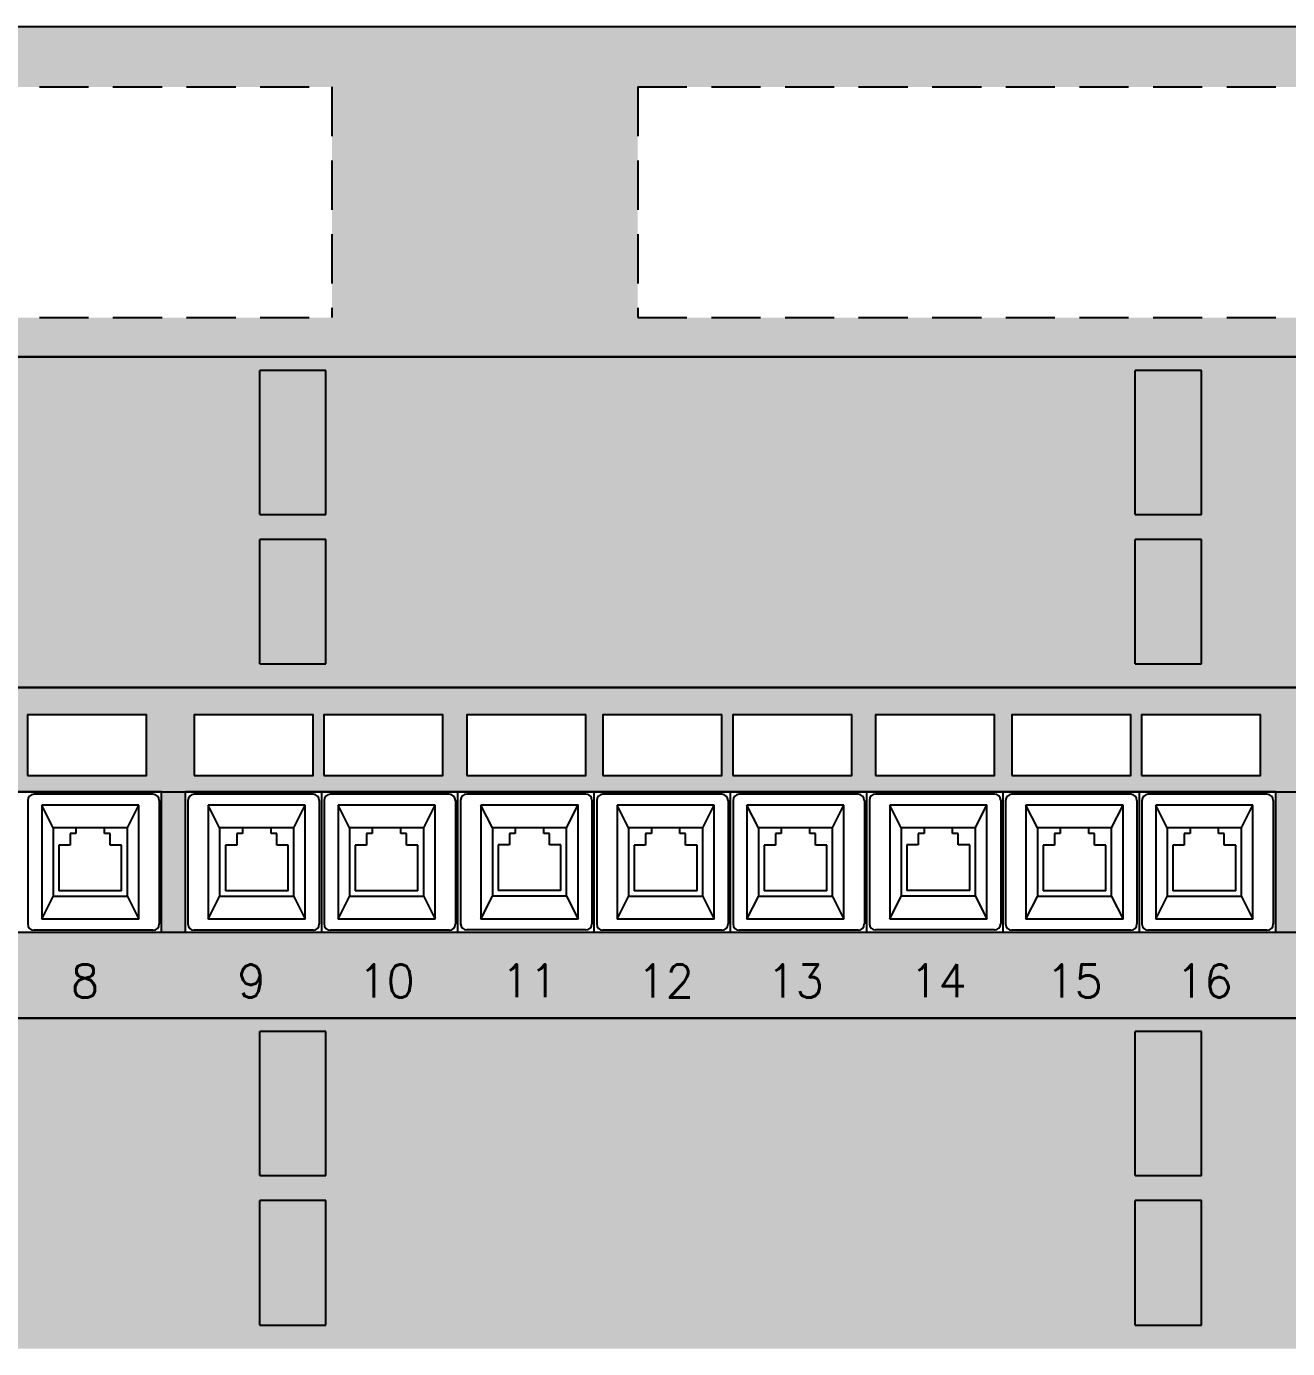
# Model space of a CAD drawing. Extents: x 50400 to 86735, y 114 to 10599.
# Drawn here: x 54344 to 54536.7, y 3351.7 to 3553.7 of the extents above; entities that cross this region are included whole.
import ezdxf
from ezdxf.enums import TextEntityAlignment as Align

# ---------------------------------------------------------------- set-up
doc = ezdxf.new("R2010")
doc.units = 0
doc.header["$LTSCALE"] = 100
doc.header["$MEASUREMENT"] = 0
doc.linetypes.add('DASHED', pattern=[0.75, 0.5, -0.25])
doc.layers.get('0').update_dxf_attribs({"linetype": 'CONTINUOUS'})
for name, color, linetype in [('CORN', 8, 'CONTINUOUS'), ('EST', 7, 'CONTINUOUS'), ('quadri', 5, 'CONTINUOUS'), ('RIEMP', 131, 'CONTINUOUS'), ('RIEMP2', 254, 'CONTINUOUS')]:
    doc.layers.add(name, color=color, linetype=linetype)
doc.styles.add('2', font='SIMPLEX')

msp = doc.modelspace()

# ---------------------------------------------------------------- hatches: boundary and pattern name
at = {"layer": 'RIEMP'}
h = msp.add_hatch(color=256, dxfattribs=at)
h.paths.add_polyline_path([(54657.34, 3475.33), (54647.24, 3475.33), (54647.24, 3456.32), (54657.34, 3456.32)])
h.paths.add_polyline_path([(54657.34, 3501.18), (54647.24, 3501.18), (54647.24, 3479.18), (54657.34, 3479.18)])
h.paths.add_polyline_path([(54523.53, 3475.33), (54513.43, 3475.33), (54513.43, 3456.32), (54523.53, 3456.32)])
h.paths.add_polyline_path([(54523.53, 3501.18), (54513.43, 3501.18), (54513.43, 3479.18), (54523.53, 3479.18)])
h.paths.add_polyline_path([(54389.71, 3475.33), (54379.62, 3475.33), (54379.62, 3456.32), (54389.71, 3456.32)])
h.paths.add_polyline_path([(54389.71, 3501.18), (54379.62, 3501.18), (54379.62, 3479.18), (54389.71, 3479.18)])
h.paths.add_polyline_path([(54245.8, 3456.32), (54255.9, 3456.32), (54255.9, 3475.33), (54245.8, 3475.33)])
h.paths.add_polyline_path([(54245.8, 3479.18), (54255.9, 3479.18), (54255.9, 3501.18), (54245.8, 3501.18)])
h = msp.add_hatch(color=256, dxfattribs=at)
h.paths.add_polyline_path([(54657.34, 3374.34), (54647.24, 3374.34), (54647.24, 3355.33), (54657.34, 3355.33)])
h.paths.add_polyline_path([(54657.34, 3400.19), (54647.24, 3400.19), (54647.24, 3378.19), (54657.34, 3378.19)])
h.paths.add_polyline_path([(54523.53, 3374.34), (54513.43, 3374.34), (54513.43, 3355.33), (54523.53, 3355.33)])
h.paths.add_polyline_path([(54523.53, 3400.19), (54513.43, 3400.19), (54513.43, 3378.19), (54523.53, 3378.19)])
h.paths.add_polyline_path([(54389.71, 3374.34), (54379.62, 3374.34), (54379.62, 3355.33), (54389.71, 3355.33)])
h.paths.add_polyline_path([(54389.71, 3400.19), (54379.62, 3400.19), (54379.62, 3378.19), (54389.71, 3378.19)])
h.paths.add_polyline_path([(54245.8, 3355.33), (54255.9, 3355.33), (54255.9, 3374.34), (54245.8, 3374.34)])
h.paths.add_polyline_path([(54245.8, 3378.19), (54255.9, 3378.19), (54255.9, 3400.19), (54245.8, 3400.19)])
at = {"layer": 'RIEMP2', "linetype": 'DASHED'}
h = msp.add_hatch(color=256, dxfattribs=at)
h.dxf.hatch_style = 1
h.paths.add_polyline_path([(54709.1, 3503.22), (54709.1, 3553.72), (54194.04, 3553.72), (54194.04, 3503.22)])
h.paths.add_polyline_path([(54390.65, 3509.23), (54222.2, 3509.23), (54222.2, 3544.47), (54390.65, 3544.47)], flags=16)
h.paths.add_polyline_path([(54437.4, 3544.47), (54694.75, 3544.47), (54694.75, 3509.23), (54437.4, 3509.23)], flags=16)
h.paths.add_polyline_path([(54183.94, 3503.22), (54194.04, 3503.22), (54194.04, 3553.72), (54183.94, 3553.72)])
h.paths.add_polyline_path([(54186.85, 3548.29, -1), (54191.28, 3548.29, -1)], flags=16)
h.paths.add_polyline_path([(54191.27, 3507.57), (54189.26, 3507.57), (54189.26, 3505.57, 0.361693)], flags=16)
h.paths.add_polyline_path([(54709.1, 3503.22), (54719.2, 3503.22), (54719.2, 3553.72), (54709.1, 3553.72)])
h.paths.add_polyline_path([(54712, 3548.29, -1), (54716.43, 3548.29, -1)], flags=16)
h.paths.add_polyline_path([(54716.43, 3507.77, -1), (54712, 3507.77, -1)], flags=16)
at = {"layer": 'RIEMP2'}
h = msp.add_hatch(color=256, dxfattribs=at)
h.paths.add_polyline_path([(54194.04, 3503.22), (54183.94, 3503.22), (54183.94, 3452.72), (54194.04, 3452.72)])
h.paths.add_polyline_path([(54709.1, 3503.22), (54194.04, 3503.22), (54194.04, 3452.72), (54709.1, 3452.72)])
h.paths.add_polyline_path([(54245.8, 3475.33), (54255.9, 3475.33), (54255.9, 3456.32), (54245.8, 3456.32)], flags=16)
h.paths.add_polyline_path([(54245.8, 3479.18), (54245.8, 3501.18), (54255.9, 3501.18), (54255.9, 3479.18)], flags=16)
h.paths.add_polyline_path([(54379.62, 3475.33), (54389.71, 3475.33), (54389.71, 3456.32), (54379.62, 3456.32)], flags=16)
h.paths.add_polyline_path([(54379.62, 3479.18), (54379.62, 3501.18), (54389.71, 3501.18), (54389.71, 3479.18)], flags=16)
h.paths.add_polyline_path([(54513.43, 3475.33), (54523.53, 3475.33), (54523.53, 3456.32), (54513.43, 3456.32)], flags=16)
h.paths.add_polyline_path([(54513.43, 3479.18), (54513.43, 3501.18), (54523.53, 3501.18), (54523.53, 3479.18)], flags=16)
h.paths.add_polyline_path([(54647.24, 3475.33), (54657.34, 3475.33), (54657.34, 3456.32), (54647.24, 3456.32)], flags=16)
h.paths.add_polyline_path([(54647.24, 3479.18), (54647.24, 3501.18), (54657.34, 3501.18), (54657.34, 3479.18)], flags=16)
h.paths.add_polyline_path([(54719.2, 3503.22), (54709.1, 3503.22), (54709.1, 3452.72), (54719.2, 3452.72)])
h = msp.add_hatch(color=256, dxfattribs=at)
h.paths.add_polyline_path([(54183.94, 3452.72), (54719.2, 3452.72), (54719.2, 3402.23), (54183.94, 3402.23)])
h.paths.add_polyline_path([(54198.02, 3436.79), (54705.12, 3436.79), (54705.12, 3415.28), (54198.02, 3415.28)], flags=16)
h.paths.add_polyline_path([(54684.64, 3439.29), (54702.81, 3439.29), (54702.81, 3448.56), (54684.64, 3448.56)], flags=16)
h.paths.add_polyline_path([(54664.8, 3439.29), (54682.97, 3439.29), (54682.97, 3448.56), (54664.8, 3448.56)], flags=16)
h.paths.add_polyline_path([(54643.99, 3439.29), (54662.17, 3439.29), (54662.17, 3448.56), (54643.99, 3448.56)], flags=16)
h.paths.add_polyline_path([(54622.16, 3439.29), (54640.33, 3439.29), (54640.33, 3448.56), (54622.16, 3448.56)], flags=16)
h.paths.add_polyline_path([(54602.32, 3439.29), (54620.49, 3439.29), (54620.49, 3448.56), (54602.32, 3448.56)], flags=16)
h.paths.add_polyline_path([(54581.51, 3439.29), (54599.69, 3439.29), (54599.69, 3448.56), (54581.51, 3448.56)], flags=16)
h.paths.add_polyline_path([(54559.68, 3439.29), (54577.85, 3439.29), (54577.85, 3448.56), (54559.68, 3448.56)], flags=16)
h.paths.add_polyline_path([(54539.84, 3439.29), (54558.01, 3439.29), (54558.01, 3448.56), (54539.84, 3448.56)], flags=16)
h.paths.add_polyline_path([(54514.39, 3439.29), (54532.56, 3439.29), (54532.56, 3448.56), (54514.39, 3448.56)], flags=16)
h.paths.add_polyline_path([(54494.55, 3439.29), (54512.73, 3439.29), (54512.73, 3448.56), (54494.55, 3448.56)], flags=16)
h.paths.add_polyline_path([(54473.75, 3439.29), (54491.92, 3439.29), (54491.92, 3448.56), (54473.75, 3448.56)], flags=16)
h.paths.add_polyline_path([(54451.91, 3439.29), (54470.09, 3439.29), (54470.09, 3448.56), (54451.91, 3448.56)], flags=16)
h.paths.add_polyline_path([(54432.07, 3439.29), (54450.25, 3439.29), (54450.25, 3448.56), (54432.07, 3448.56)], flags=16)
h.paths.add_polyline_path([(54411.27, 3439.29), (54429.44, 3439.29), (54429.44, 3448.56), (54411.27, 3448.56)], flags=16)
h.paths.add_polyline_path([(54389.43, 3439.29), (54407.61, 3439.29), (54407.61, 3448.56), (54389.43, 3448.56)], flags=16)
h.paths.add_polyline_path([(54369.59, 3439.29), (54387.77, 3439.29), (54387.77, 3448.56), (54369.59, 3448.56)], flags=16)
h.paths.add_polyline_path([(54344.14, 3439.29), (54362.32, 3439.29), (54362.32, 3448.56), (54344.14, 3448.56)], flags=16)
h.paths.add_polyline_path([(54324.3, 3439.29), (54342.48, 3439.29), (54342.48, 3448.56), (54324.3, 3448.56)], flags=16)
h.paths.add_polyline_path([(54303.5, 3439.29), (54321.67, 3439.29), (54321.67, 3448.56), (54303.5, 3448.56)], flags=16)
h.paths.add_polyline_path([(54281.66, 3439.29), (54299.84, 3439.29), (54299.84, 3448.56), (54281.66, 3448.56)], flags=16)
h.paths.add_polyline_path([(54261.82, 3439.29), (54280, 3439.29), (54280, 3448.56), (54261.82, 3448.56)], flags=16)
h.paths.add_polyline_path([(54241.02, 3439.29), (54259.2, 3439.29), (54259.2, 3448.56), (54241.02, 3448.56)], flags=16)
h.paths.add_polyline_path([(54219.18, 3439.29), (54237.36, 3439.29), (54237.36, 3448.56), (54219.18, 3448.56)], flags=16)
h.paths.add_polyline_path([(54199.35, 3439.29), (54217.52, 3439.29), (54217.52, 3448.56), (54199.35, 3448.56)], flags=16)
h = msp.add_hatch(color=256, dxfattribs=at)
h.paths.add_polyline_path([(54364.63, 3436.79), (54368.27, 3436.79), (54368.27, 3415.28), (54364.63, 3415.28)])
h.paths.add_polyline_path([(54534.88, 3436.79), (54538.51, 3436.79), (54538.51, 3415.28), (54534.88, 3415.28)])
h = msp.add_hatch(color=256, dxfattribs=at)
h.paths.add_polyline_path([(54194.04, 3402.23), (54183.94, 3402.23), (54183.94, 3351.73), (54194.04, 3351.73)])
h.paths.add_polyline_path([(54709.1, 3402.23), (54194.04, 3402.23), (54194.04, 3351.73), (54709.1, 3351.73)])
h.paths.add_polyline_path([(54245.8, 3374.34), (54255.9, 3374.34), (54255.9, 3355.33), (54245.8, 3355.33)], flags=16)
h.paths.add_polyline_path([(54245.8, 3378.19), (54245.8, 3400.19), (54255.9, 3400.19), (54255.9, 3378.19)], flags=16)
h.paths.add_polyline_path([(54379.62, 3374.34), (54389.71, 3374.34), (54389.71, 3355.33), (54379.62, 3355.33)], flags=16)
h.paths.add_polyline_path([(54379.62, 3378.19), (54379.62, 3400.19), (54389.71, 3400.19), (54389.71, 3378.19)], flags=16)
h.paths.add_polyline_path([(54513.43, 3374.34), (54523.53, 3374.34), (54523.53, 3355.33), (54513.43, 3355.33)], flags=16)
h.paths.add_polyline_path([(54513.43, 3378.19), (54513.43, 3400.19), (54523.53, 3400.19), (54523.53, 3378.19)], flags=16)
h.paths.add_polyline_path([(54647.24, 3374.34), (54657.34, 3374.34), (54657.34, 3355.33), (54647.24, 3355.33)], flags=16)
h.paths.add_polyline_path([(54647.24, 3378.19), (54647.24, 3400.19), (54657.34, 3400.19), (54657.34, 3378.19)], flags=16)
h.paths.add_polyline_path([(54719.2, 3402.23), (54709.1, 3402.23), (54709.1, 3351.73), (54719.2, 3351.73)])

# ---------------------------------------------------------------- linework, layer by layer
at = {"linetype": 'Continuous'}
for p, q in [((54348.05, 3431.27), (54346.31, 3434.76)), ((54361.14, 3434.76), (54346.31, 3434.76)), ((54346.31, 3434.76), (54346.31, 3417.31)), ((54359.4, 3431.27), (54361.14, 3434.76)), ((54361.14, 3417.31), (54361.14, 3434.76)), ((54373.5, 3431.27), (54371.76, 3434.76)), ((54386.59, 3434.76), (54371.76, 3434.76)), ((54371.76, 3434.76), (54371.76, 3417.31)), ((54384.85, 3431.27), (54386.59, 3434.76)), ((54386.59, 3417.31), (54386.59, 3434.76)), ((54393.34, 3431.27), (54391.6, 3434.76)), ((54406.43, 3434.76), (54391.6, 3434.76)), ((54391.6, 3434.76), (54391.6, 3417.31)), ((54404.68, 3431.27), (54406.43, 3434.76)), ((54406.43, 3417.31), (54406.43, 3434.76)), ((54415.18, 3431.3), (54413.43, 3434.76)), ((54428.27, 3434.76), (54413.43, 3434.76)), ((54413.43, 3434.76), (54413.43, 3417.34)), ((54426.52, 3431.3), (54428.27, 3434.79)), ((54428.27, 3417.34), (54428.27, 3434.79)), ((54435.98, 3431.27), (54434.24, 3434.76)), ((54449.07, 3434.76), (54434.24, 3434.76)), ((54434.24, 3434.76), (54434.24, 3417.31)), ((54447.32, 3431.27), (54449.07, 3434.76)), ((54449.07, 3417.31), (54449.07, 3434.76)), ((54455.82, 3431.27), (54454.07, 3434.76)), ((54468.91, 3434.76), (54454.07, 3434.76)), ((54454.07, 3434.76), (54454.07, 3417.31)), ((54467.16, 3431.27), (54468.91, 3434.76)), ((54468.91, 3417.31), (54468.91, 3434.76)), ((54477.66, 3431.3), (54475.91, 3434.76)), ((54490.74, 3434.76), (54475.91, 3434.76)), ((54475.91, 3434.76), (54475.91, 3417.34)), ((54489, 3431.3), (54490.74, 3434.79)), ((54490.74, 3417.34), (54490.74, 3434.79)), ((54498.46, 3431.27), (54496.72, 3434.76)), ((54511.55, 3434.76), (54496.72, 3434.76)), ((54496.72, 3434.76), (54496.72, 3417.31)), ((54509.8, 3431.27), (54511.55, 3434.76)), ((54511.55, 3417.31), (54511.55, 3434.76)), ((54518.3, 3431.27), (54516.55, 3434.76)), ((54531.39, 3434.76), (54516.55, 3434.76)), ((54516.55, 3434.76), (54516.55, 3417.31)), ((54529.64, 3431.27), (54531.39, 3434.76)), ((54531.39, 3417.31), (54531.39, 3434.76)), ((54359.4, 3431.27), (54348.05, 3431.27)), ((54348.05, 3431.27), (54348.05, 3420.8)), ((54350.67, 3430.4), (54350.67, 3428.65)), ((54351.54, 3430.4), (54350.67, 3430.4)), ((54351.54, 3431.27), (54351.54, 3430.4)), ((54355.91, 3430.4), (54355.91, 3431.27)), ((54356.78, 3430.4), (54355.91, 3430.4)), ((54356.78, 3428.65), (54356.78, 3430.4)), ((54359.4, 3420.8), (54359.4, 3431.27)), ((54384.85, 3431.27), (54373.5, 3431.27)), ((54373.5, 3431.27), (54373.5, 3420.8)), ((54376.12, 3430.4), (54376.12, 3428.65)), ((54376.99, 3430.4), (54376.12, 3430.4)), ((54376.99, 3431.27), (54376.99, 3430.4)), ((54381.36, 3430.4), (54381.36, 3431.27)), ((54382.23, 3430.4), (54381.36, 3430.4)), ((54382.23, 3428.65), (54382.23, 3430.4)), ((54384.85, 3420.8), (54384.85, 3431.27)), ((54404.68, 3431.27), (54393.34, 3431.27)), ((54393.34, 3431.27), (54393.34, 3420.8)), ((54395.96, 3430.4), (54395.96, 3428.65)), ((54396.83, 3430.4), (54395.96, 3430.4)), ((54396.83, 3431.27), (54396.83, 3430.4)), ((54401.19, 3430.4), (54401.19, 3431.27)), ((54402.07, 3430.4), (54401.19, 3430.4)), ((54402.07, 3428.65), (54402.07, 3430.4)), ((54404.68, 3420.8), (54404.68, 3431.27)), ((54426.52, 3431.3), (54415.18, 3431.3)), ((54415.18, 3431.3), (54415.18, 3420.83)), ((54417.79, 3430.43), (54417.79, 3428.68)), ((54418.67, 3430.43), (54417.79, 3430.43)), ((54418.67, 3431.3), (54418.67, 3430.43)), ((54423.03, 3430.43), (54423.03, 3431.3)), ((54423.9, 3430.43), (54423.03, 3430.43)), ((54423.9, 3428.68), (54423.9, 3430.43)), ((54426.52, 3420.83), (54426.52, 3431.3)), ((54447.32, 3431.27), (54435.98, 3431.27)), ((54435.98, 3431.27), (54435.98, 3420.8)), ((54438.6, 3430.4), (54438.6, 3428.65)), ((54439.47, 3430.4), (54438.6, 3430.4)), ((54439.47, 3431.27), (54439.47, 3430.4)), ((54443.83, 3430.4), (54443.83, 3431.27)), ((54444.71, 3430.4), (54443.83, 3430.4)), ((54444.71, 3428.65), (54444.71, 3430.4)), ((54447.32, 3420.8), (54447.32, 3431.27)), ((54467.16, 3431.27), (54455.82, 3431.27)), ((54455.82, 3431.27), (54455.82, 3420.8)), ((54458.44, 3430.4), (54458.44, 3428.65)), ((54459.31, 3430.4), (54458.44, 3430.4)), ((54459.31, 3431.27), (54459.31, 3430.4)), ((54463.67, 3430.4), (54463.67, 3431.27)), ((54464.55, 3430.4), (54463.67, 3430.4)), ((54464.55, 3428.65), (54464.55, 3430.4)), ((54467.16, 3420.8), (54467.16, 3431.27)), ((54489, 3431.3), (54477.66, 3431.3)), ((54477.66, 3431.3), (54477.66, 3420.83)), ((54480.27, 3430.43), (54480.27, 3428.68)), ((54481.15, 3430.43), (54480.27, 3430.43)), ((54481.15, 3431.3), (54481.15, 3430.43)), ((54485.51, 3430.43), (54485.51, 3431.3)), ((54486.38, 3430.43), (54485.51, 3430.43)), ((54486.38, 3428.68), (54486.38, 3430.43)), ((54489, 3420.83), (54489, 3431.3)), ((54509.8, 3431.27), (54498.46, 3431.27)), ((54498.46, 3431.27), (54498.46, 3420.8)), ((54501.08, 3430.4), (54501.08, 3428.65)), ((54501.95, 3430.4), (54501.08, 3430.4)), ((54501.95, 3431.27), (54501.95, 3430.4)), ((54506.31, 3430.4), (54506.31, 3431.27)), ((54507.19, 3430.4), (54506.31, 3430.4)), ((54507.19, 3428.65), (54507.19, 3430.4)), ((54509.8, 3420.8), (54509.8, 3431.27)), ((54529.64, 3431.27), (54518.3, 3431.27)), ((54518.3, 3431.27), (54518.3, 3420.8)), ((54520.92, 3430.4), (54520.92, 3428.65)), ((54521.79, 3430.4), (54520.92, 3430.4)), ((54521.79, 3431.27), (54521.79, 3430.4)), ((54526.15, 3430.4), (54526.15, 3431.27)), ((54527.02, 3430.4), (54526.15, 3430.4)), ((54527.02, 3428.65), (54527.02, 3430.4)), ((54529.64, 3420.8), (54529.64, 3431.27)), ((54350.67, 3428.65), (54348.92, 3428.65)), ((54348.92, 3428.65), (54348.92, 3421.67)), ((54358.52, 3428.65), (54356.78, 3428.65)), ((54358.52, 3421.67), (54358.52, 3428.65)), ((54376.12, 3428.65), (54374.37, 3428.65)), ((54374.37, 3428.65), (54374.37, 3421.67)), ((54383.97, 3428.65), (54382.23, 3428.65)), ((54383.97, 3421.67), (54383.97, 3428.65)), ((54395.96, 3428.65), (54394.21, 3428.65)), ((54394.21, 3428.65), (54394.21, 3421.67)), ((54403.81, 3428.65), (54402.07, 3428.65)), ((54403.81, 3421.67), (54403.81, 3428.65)), ((54417.79, 3428.68), (54416.05, 3428.68)), ((54416.05, 3428.68), (54416.05, 3421.7)), ((54425.65, 3428.68), (54423.9, 3428.68)), ((54425.65, 3421.7), (54425.65, 3428.68)), ((54438.6, 3428.65), (54436.85, 3428.65)), ((54436.85, 3428.65), (54436.85, 3421.67)), ((54446.45, 3428.65), (54444.71, 3428.65)), ((54446.45, 3421.67), (54446.45, 3428.65)), ((54458.44, 3428.65), (54456.69, 3428.65)), ((54456.69, 3428.65), (54456.69, 3421.67)), ((54466.29, 3428.65), (54464.55, 3428.65)), ((54466.29, 3421.67), (54466.29, 3428.65)), ((54480.27, 3428.68), (54478.53, 3428.68)), ((54478.53, 3428.68), (54478.53, 3421.7)), ((54488.13, 3428.68), (54486.38, 3428.68)), ((54488.13, 3421.7), (54488.13, 3428.68)), ((54501.08, 3428.65), (54499.33, 3428.65)), ((54499.33, 3428.65), (54499.33, 3421.67)), ((54508.93, 3428.65), (54507.19, 3428.65)), ((54508.93, 3421.67), (54508.93, 3428.65)), ((54520.92, 3428.65), (54519.17, 3428.65)), ((54519.17, 3428.65), (54519.17, 3421.67)), ((54528.77, 3428.65), (54527.02, 3428.65)), ((54528.77, 3421.67), (54528.77, 3428.65)), ((54358.52, 3421.67), (54348.92, 3421.67)), ((54383.97, 3421.67), (54374.37, 3421.67)), ((54403.81, 3421.67), (54394.21, 3421.67)), ((54425.65, 3421.7), (54416.05, 3421.7)), ((54446.45, 3421.67), (54436.85, 3421.67)), ((54466.29, 3421.67), (54456.69, 3421.67)), ((54488.13, 3421.7), (54478.53, 3421.7)), ((54508.93, 3421.67), (54499.33, 3421.67)), ((54528.77, 3421.67), (54519.17, 3421.67)), ((54346.31, 3417.31), (54348.05, 3420.8)), ((54359.4, 3420.8), (54348.05, 3420.8)), ((54359.4, 3420.8), (54361.14, 3417.31)), ((54371.76, 3417.31), (54373.5, 3420.8)), ((54384.85, 3420.8), (54373.5, 3420.8)), ((54384.85, 3420.8), (54386.59, 3417.31)), ((54391.6, 3417.31), (54393.34, 3420.8)), ((54404.68, 3420.8), (54393.34, 3420.8)), ((54404.68, 3420.8), (54406.43, 3417.31)), ((54413.43, 3417.34), (54415.18, 3420.83)), ((54426.52, 3420.83), (54415.18, 3420.83)), ((54426.52, 3420.83), (54428.27, 3417.34)), ((54434.24, 3417.31), (54435.98, 3420.8)), ((54447.32, 3420.8), (54435.98, 3420.8)), ((54447.32, 3420.8), (54449.07, 3417.31)), ((54454.07, 3417.31), (54455.82, 3420.8)), ((54467.16, 3420.8), (54455.82, 3420.8)), ((54467.16, 3420.8), (54468.91, 3417.31)), ((54475.91, 3417.34), (54477.66, 3420.83)), ((54489, 3420.83), (54477.66, 3420.83)), ((54489, 3420.83), (54490.74, 3417.34)), ((54496.72, 3417.31), (54498.46, 3420.8)), ((54509.8, 3420.8), (54498.46, 3420.8)), ((54509.8, 3420.8), (54511.55, 3417.31)), ((54516.55, 3417.31), (54518.3, 3420.8)), ((54529.64, 3420.8), (54518.3, 3420.8)), ((54529.64, 3420.8), (54531.39, 3417.31)), ((54361.14, 3417.31), (54346.31, 3417.31)), ((54386.59, 3417.31), (54371.76, 3417.31)), ((54406.43, 3417.31), (54391.6, 3417.31)), ((54428.27, 3417.34), (54413.43, 3417.34)), ((54449.07, 3417.31), (54434.24, 3417.31)), ((54468.91, 3417.31), (54454.07, 3417.31)), ((54490.74, 3417.34), (54475.91, 3417.34)), ((54511.55, 3417.31), (54496.72, 3417.31)), ((54531.39, 3417.31), (54516.55, 3417.31))]:
    msp.add_line(p, q, dxfattribs=at)
msp.add_line((54371.9, 3415.28), (54368.27, 3415.28))
at = {"layer": 'CORN', "linetype": 'Continuous'}
for p, q in [((54363.31, 3436.41), (54345.13, 3436.41)), ((54387.77, 3436.41), (54369.59, 3436.41)), ((54408.59, 3436.41), (54390.42, 3436.41)), ((54429.44, 3436.44), (54411.27, 3436.44)), ((54450.25, 3436.41), (54432.07, 3436.41)), ((54471.07, 3436.41), (54452.9, 3436.41)), ((54491.92, 3436.44), (54473.75, 3436.44)), ((54512.73, 3436.41), (54494.55, 3436.41)), ((54533.55, 3436.41), (54515.38, 3436.41)), ((54344.18, 3435.47), (54344.18, 3416.6)), ((54364.25, 3435.47), (54364.25, 3416.6)), ((54368.65, 3435.47), (54368.65, 3416.6)), ((54388.71, 3435.47), (54388.71, 3416.6)), ((54389.47, 3435.47), (54389.47, 3416.6)), ((54409.54, 3435.47), (54409.54, 3416.6)), ((54410.32, 3435.5), (54410.32, 3416.63)), ((54430.39, 3435.5), (54430.39, 3416.63)), ((54431.12, 3435.47), (54431.12, 3416.6)), ((54451.19, 3435.47), (54451.19, 3416.6)), ((54451.95, 3435.47), (54451.95, 3416.6)), ((54472.02, 3435.47), (54472.02, 3416.6)), ((54472.8, 3435.5), (54472.8, 3416.63)), ((54492.87, 3435.5), (54492.87, 3416.63)), ((54493.6, 3435.47), (54493.6, 3416.6)), ((54513.67, 3435.47), (54513.67, 3416.6)), ((54514.43, 3435.47), (54514.43, 3416.6)), ((54534.5, 3435.47), (54534.5, 3416.6)), ((54363.31, 3415.66), (54345.13, 3415.66)), ((54387.77, 3415.66), (54369.59, 3415.66)), ((54408.59, 3415.66), (54390.42, 3415.66)), ((54429.44, 3415.69), (54411.27, 3415.69)), ((54450.25, 3415.66), (54432.07, 3415.66)), ((54471.07, 3415.66), (54452.9, 3415.66)), ((54491.92, 3415.69), (54473.75, 3415.69)), ((54512.73, 3415.66), (54494.55, 3415.66)), ((54533.55, 3415.66), (54515.38, 3415.66))]:
    msp.add_line(p, q, dxfattribs=at)
for centre, start, end in [((54345.13, 3435.47), 90, 180), ((54363.31, 3435.47), 0, 90), ((54369.59, 3435.47), 90, 180), ((54387.77, 3435.47), 0, 90), ((54390.42, 3435.47), 90, 180), ((54408.59, 3435.47), 0, 90), ((54411.27, 3435.5), 90, 180), ((54429.44, 3435.5), 0, 90), ((54432.07, 3435.47), 90, 180), ((54450.25, 3435.47), 0, 90), ((54452.9, 3435.47), 90, 180), ((54471.07, 3435.47), 0, 90), ((54473.75, 3435.5), 90, 180), ((54491.92, 3435.5), 0, 90), ((54494.55, 3435.47), 90, 180), ((54512.73, 3435.47), 0, 90), ((54515.38, 3435.47), 90, 180), ((54533.55, 3435.47), 0, 90), ((54345.13, 3416.6), 180, 270), ((54363.31, 3416.6), 270, 0), ((54369.59, 3416.6), 180, 270), ((54387.77, 3416.6), 270, 0), ((54390.42, 3416.6), 180, 270), ((54408.59, 3416.6), 270, 0), ((54411.27, 3416.63), 180, 270), ((54429.44, 3416.63), 270, 0), ((54432.07, 3416.6), 180, 270), ((54450.25, 3416.6), 270, 0), ((54452.9, 3416.6), 180, 270), ((54471.07, 3416.6), 270, 0), ((54473.75, 3416.63), 180, 270), ((54491.92, 3416.63), 270, 0), ((54494.55, 3416.6), 180, 270), ((54512.73, 3416.6), 270, 0), ((54515.38, 3416.6), 180, 270), ((54533.55, 3416.6), 270, 0)]:
    msp.add_arc(centre, 0.947, start, end, dxfattribs=at)
at = {"layer": 'EST', "linetype": 'Continuous'}
for p, q in [((54364.63, 3436.79), (54302.15, 3436.79)), ((54409.92, 3436.79), (54368.27, 3436.79)), ((54472.4, 3436.79), (54409.92, 3436.79)), ((54409.92, 3415.28), (54409.92, 3436.79)), ((54472.4, 3415.28), (54472.4, 3436.79)), ((54534.88, 3436.79), (54472.4, 3436.79)), ((54364.63, 3415.28), (54302.15, 3415.28)), ((54409.92, 3415.28), (54368.27, 3415.28)), ((54472.4, 3415.28), (54409.92, 3415.28)), ((54534.88, 3415.28), (54472.4, 3415.28))]:
    msp.add_line(p, q, dxfattribs=at)
at = {"layer": 'quadri'}
for p, q in [((54183.94, 3553.72), (54719.2, 3553.72)), ((54183.94, 3503.22), (54719.2, 3503.22)), ((54719.2, 3503.22), (54183.94, 3503.22)), ((54183.94, 3503.22), (54719.2, 3503.22)), ((54379.62, 3479.18), (54379.62, 3501.18)), ((54389.71, 3501.18), (54379.62, 3501.18)), ((54389.71, 3479.18), (54389.71, 3501.18)), ((54513.43, 3479.18), (54513.43, 3501.18)), ((54523.53, 3501.18), (54513.43, 3501.18)), ((54523.53, 3479.18), (54523.53, 3501.18)), ((54379.62, 3479.18), (54389.71, 3479.18)), ((54513.43, 3479.18), (54523.53, 3479.18)), ((54379.62, 3456.32), (54379.62, 3475.33)), ((54389.71, 3475.33), (54379.62, 3475.33)), ((54389.71, 3456.32), (54389.71, 3475.33)), ((54513.43, 3456.32), (54513.43, 3475.33)), ((54523.53, 3475.33), (54513.43, 3475.33)), ((54523.53, 3456.32), (54523.53, 3475.33)), ((54379.62, 3458.13), (54379.62, 3468.4)), ((54513.43, 3458.13), (54513.43, 3468.4)), ((54389.71, 3458.13), (54389.71, 3466.86)), ((54523.53, 3458.13), (54523.53, 3466.86)), ((54379.62, 3456.32), (54389.71, 3456.32)), ((54513.43, 3456.32), (54523.53, 3456.32)), ((54183.94, 3452.72), (54719.2, 3452.72)), ((54719.2, 3452.72), (54183.94, 3452.72)), ((54183.94, 3452.72), (54719.2, 3452.72)), ((54364.63, 3415.28), (54364.63, 3436.79)), ((54368.27, 3415.28), (54368.27, 3436.79)), ((54389.09, 3415.28), (54389.09, 3436.79)), ((54409.92, 3415.28), (54409.92, 3436.79)), ((54430.75, 3415.28), (54430.75, 3436.79)), ((54451.57, 3415.28), (54451.57, 3436.79)), ((54472.4, 3415.28), (54472.4, 3436.79)), ((54493.22, 3415.28), (54493.22, 3436.79)), ((54514.05, 3415.28), (54514.05, 3436.79)), ((54534.88, 3415.28), (54534.88, 3436.79)), ((54705.12, 3415.28), (54198.02, 3415.28)), ((54183.94, 3402.23), (54719.2, 3402.23)), ((54183.94, 3402.23), (54719.2, 3402.23)), ((54379.62, 3378.19), (54379.62, 3400.19)), ((54389.71, 3400.19), (54379.62, 3400.19)), ((54389.71, 3378.19), (54389.71, 3400.19)), ((54513.43, 3378.19), (54513.43, 3400.19)), ((54523.53, 3400.19), (54513.43, 3400.19)), ((54523.53, 3378.19), (54523.53, 3400.19)), ((54379.62, 3378.19), (54389.71, 3378.19)), ((54513.43, 3378.19), (54523.53, 3378.19)), ((54379.62, 3355.33), (54379.62, 3374.34)), ((54389.71, 3374.34), (54379.62, 3374.34)), ((54389.71, 3355.33), (54389.71, 3374.34)), ((54513.43, 3355.33), (54513.43, 3374.34)), ((54523.53, 3374.34), (54513.43, 3374.34)), ((54523.53, 3355.33), (54523.53, 3374.34)), ((54379.62, 3357.14), (54379.62, 3367.41)), ((54513.43, 3357.14), (54513.43, 3367.41)), ((54389.71, 3357.14), (54389.71, 3365.87)), ((54523.53, 3357.14), (54523.53, 3365.87)), ((54379.62, 3355.33), (54389.71, 3355.33)), ((54513.43, 3355.33), (54523.53, 3355.33))]:
    msp.add_line(p, q, dxfattribs=at)
at = {"layer": 'quadri', "linetype": 'DASHED', "ltscale": 0.15}
for p, q in [((54222.2, 3544.47), (54390.65, 3544.47)), ((54390.65, 3544.47), (54390.65, 3509.23)), ((54437.4, 3544.47), (54437.4, 3509.23)), ((54437.4, 3544.47), (54694.75, 3544.47)), ((54222.2, 3509.23), (54390.65, 3509.23)), ((54437.4, 3509.23), (54694.75, 3509.23))]:
    msp.add_line(p, q, dxfattribs=at)
at = {"layer": 'quadri'}
for points in [[(54183.94, 3452.72), (54719.2, 3452.72), (54719.2, 3402.23), (54183.94, 3402.23)], [(54344.14, 3439.29), (54362.32, 3439.29), (54362.32, 3448.56), (54344.14, 3448.56)], [(54369.59, 3439.29), (54387.77, 3439.29), (54387.77, 3448.56), (54369.59, 3448.56)], [(54389.43, 3439.29), (54407.61, 3439.29), (54407.61, 3448.56), (54389.43, 3448.56)], [(54411.27, 3439.29), (54429.44, 3439.29), (54429.44, 3448.56), (54411.27, 3448.56)], [(54432.07, 3439.29), (54450.25, 3439.29), (54450.25, 3448.56), (54432.07, 3448.56)], [(54451.91, 3439.29), (54470.09, 3439.29), (54470.09, 3448.56), (54451.91, 3448.56)], [(54473.75, 3439.29), (54491.92, 3439.29), (54491.92, 3448.56), (54473.75, 3448.56)], [(54494.55, 3439.29), (54512.73, 3439.29), (54512.73, 3448.56), (54494.55, 3448.56)], [(54514.39, 3439.29), (54532.56, 3439.29), (54532.56, 3448.56), (54514.39, 3448.56)], [(54198.02, 3436.79), (54705.12, 3436.79), (54705.12, 3415.28), (54198.02, 3415.28)], [(54198.02, 3436.79), (54705.12, 3436.79), (54705.12, 3415.28), (54198.02, 3415.28)]]:
    msp.add_lwpolyline(points, close=True, dxfattribs=at)

# ---------------------------------------------------------------- texts
at = {"style": '2'}
for s, p in [('8', (54352.92, 3405.36)), ('9', (54378.37, 3405.36)), ('10', (54399.01, 3405.36)), ('11', (54420.85, 3405.39)), ('12', (54441.65, 3405.36)), ('13', (54461.49, 3405.36)), ('14', (54483.33, 3405.39)), ('15', (54504.13, 3405.36)), ('16', (54523.97, 3405.36))]:
    msp.add_text(s, height=5.05, dxfattribs=at).set_placement(p, align=Align.CENTER)

doc.saveas('drawing.dxf')
